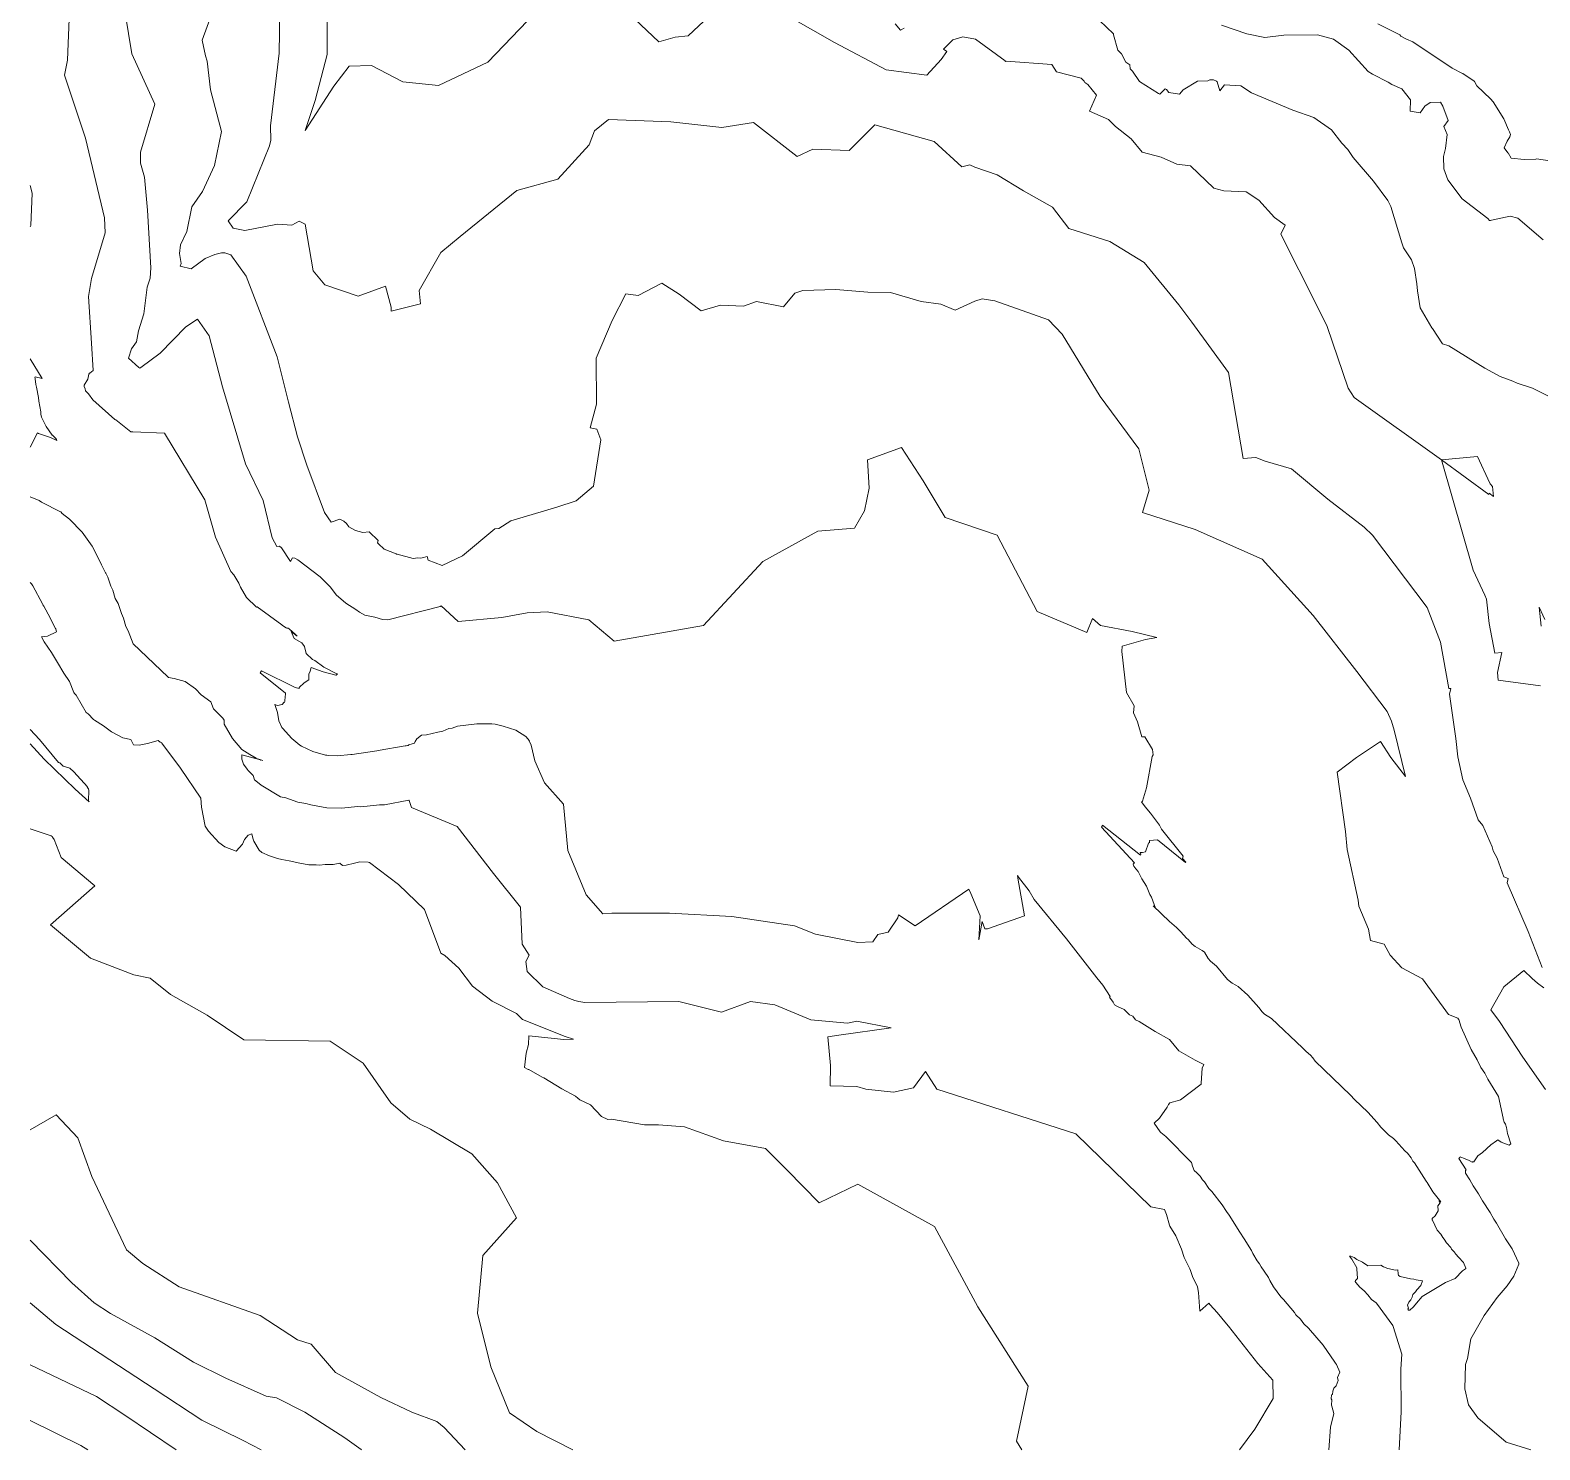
# Model space of a CAD drawing. Header units: metres. Extents: x 808187 to 810032, y 9155685 to 9157080.
# Drawn here: x 808188.4 to 808596.5, y 9155687.6 to 9156071.3 of the extents above; entities that cross this region are included whole.
import ezdxf

# ---------------------------------------------------------------- set-up
doc = ezdxf.new("R2010")
doc.units = ezdxf.units.M
doc.layers.add('C-TOPO-MAJR', color=9, linetype='Continuous')

msp = doc.modelspace()

# ---------------------------------------------------------------- linework, layer by layer
at = {"layer": 'C-TOPO-MAJR', "color": 9, "linetype": 'Continuous', "lineweight": 5}
for points, elevation in [([(808324.97, 9156076.15), (808312.08, 9156062.71), (808298.76, 9156056.38), (808289.08, 9156057.37), (808280.61, 9156061.79), (808274.64, 9156061.57), (808270.51, 9156056.17), (808262.72, 9156044.26), (808265.39, 9156052.33), (808268.62, 9156064.78), (808268.64, 9156083.08)], 2850), ([(808558.45, 9155687.58), (808559.01, 9155697.88), (808558.9, 9155709.41), (808559.2, 9155713.46), (808556.85, 9155720.88), (808556.83, 9155721.03), (808556.78, 9155721.19), (808552.37, 9155727.18), (808552.23, 9155727.33), (808551.02, 9155728.17), (808550.98, 9155728.24), (808550.02, 9155729.46), (808548.99, 9155730.55), (808548.96, 9155730.59), (808547.81, 9155731.58), (808546.78, 9155732.82), (808546.77, 9155732.83), (808546.53, 9155733.12), (808546.66, 9155733.31), (808547.17, 9155733.89), (808547.02, 9155736.49), (808547.02, 9155736.77), (808545.65, 9155739.09), (808545.06, 9155739.91), (808545.36, 9155739.95), (808546.28, 9155739.61), (808547.04, 9155739.06), (808548.58, 9155738.34), (808550.03, 9155737.28), (808553.5, 9155737.46), (808554.25, 9155737.01), (808555.39, 9155736.59), (808557.5, 9155736.11), (808558.14, 9155736.2), (808558.21, 9155735.17), (808558.3, 9155734.68), (808558.72, 9155734.47), (808561.55, 9155733.84), (808562.44, 9155733.73), (808563.1, 9155733.52), (808564.78, 9155733.28), (808564.3, 9155732.02), (808563.22, 9155730.79), (808562.92, 9155730.25), (808562.17, 9155729.58), (808562, 9155728.83), (808561.6, 9155728.09), (808561.12, 9155727.49), (808560.76, 9155726.67), (808560.99, 9155725.85), (808560.77, 9155725.56), (808561.01, 9155725.3), (808561.32, 9155725.32), (808562.37, 9155726.23), (808563.15, 9155727.25), (808564.67, 9155728.98), (808570.95, 9155732.78), (808573.58, 9155733.91), (808575.59, 9155735.95), (808576.41, 9155736.51), (808576.46, 9155736.6), (808576.47, 9155736.62), (808576.47, 9155736.64), (808576.45, 9155736.66), (808575.88, 9155738.2), (808575.81, 9155738.32), (808575.71, 9155738.41), (808574.65, 9155739.48), (808573.62, 9155740.63), (808573.47, 9155740.91), (808572.57, 9155741.83), (808572.4, 9155742.23), (808571.29, 9155743.51), (808570.66, 9155744.51), (808570.27, 9155745), (808569.7, 9155745.83), (808568.73, 9155746.92), (808567.49, 9155749.66), (808567.43, 9155749.77), (808567.43, 9155750.15), (808568.19, 9155750.8), (808569, 9155752.15), (808568.88, 9155753.57), (808569.52, 9155754.35), (808569.47, 9155754.44), (808569.45, 9155754.5), (808569.38, 9155754.63), (808569.37, 9155754.7), (808569.31, 9155754.75), (808569.36, 9155754.75), (808569.23, 9155754.87), (808569.73, 9155754.57), (808567.6, 9155757.36), (808566, 9155759.87), (808565.74, 9155760.19), (808562.61, 9155765.14), (808562.2, 9155765.63), (808561.67, 9155766.52), (808560.68, 9155767.75), (808560.03, 9155768.42), (808557.59, 9155771.07), (808556.89, 9155771.72), (808555.61, 9155772.71), (808553.54, 9155774.83), (808552.56, 9155776.1), (808550.02, 9155778.84), (808546.37, 9155782.24), (808545.33, 9155783.41), (808535.78, 9155792.65), (808535.17, 9155793.54), (808534.48, 9155794.22), (808533.28, 9155795.22), (808532.3, 9155796.23), (808523.96, 9155804.17), (808522.05, 9155805.37), (808521.39, 9155805.94), (808520.57, 9155807.16), (808517.53, 9155810.46), (808514.9, 9155812.84), (808514.33, 9155813.22), (808513.36, 9155813.76), (808512.09, 9155814.74), (808509.06, 9155818.3), (808507.49, 9155819.63), (808506.84, 9155820.36), (808505.8, 9155822.07), (808505.19, 9155822.57), (808503.31, 9155823.6), (808502.55, 9155824.29), (808501.41, 9155825.52), (808501, 9155825.87), (808500.21, 9155826.67), (808499.33, 9155827.72), (808498.29, 9155828.76), (808496.42, 9155830.35), (808491.96, 9155834.6), (808492.62, 9155834.03), (808491.49, 9155836.96), (808491.03, 9155837.7), (808490.13, 9155839.9), (808488.9, 9155841.92), (808487.91, 9155843.91), (808487.29, 9155844.65), (808486.78, 9155845.36), (808486.64, 9155845.61), (808486.56, 9155845.92), (808486.69, 9155846.13), (808486.83, 9155846.18), (808486.96, 9155846.28), (808478.04, 9155855.89), (808478.27, 9155856.38), (808478.28, 9155856.4), (808488.57, 9155848.34), (808488.61, 9155848.55), (808488.48, 9155849.08), (808489.09, 9155849.07), (808489.87, 9155849.21), (808490.72, 9155851.53), (808490.93, 9155851.79), (808490.99, 9155852.26), (808493.14, 9155852.49), (808500.71, 9155846.3), (808500.82, 9155846.43), (808499.89, 9155847.43), (808500.08, 9155848.04), (808494.25, 9155855.39), (808493.67, 9155856.42), (808491.24, 9155859.71), (808489.79, 9155861.39), (808488.79, 9155862.77), (808488.9, 9155862.77), (808489.12, 9155862.92), (808490.17, 9155866.54), (808491.73, 9155874.99), (808491.96, 9155875.42), (808491.77, 9155876.92), (808489.7, 9155880.32), (808488.93, 9155880.32), (808487.76, 9155884.41), (808486.66, 9155886.77), (808486.87, 9155888.7), (808484.79, 9155892.33), (808483.46, 9155903.4), (808483.55, 9155904.83), (808489.91, 9155906.59), (808492.92, 9155907.2), (808486.29, 9155908.77), (808477.69, 9155910.45), (808475.55, 9155912.34), (808474.01, 9155908.51), (808460.58, 9155914.19), (808449.81, 9155934.85), (808435.73, 9155939.62), (808429.82, 9155949.54), (808423.96, 9155958.54), (808414.77, 9155955.18), (808415.21, 9155947.54), (808413.96, 9155941.38), (808411.22, 9155936.69), (808401.31, 9155935.95), (808386.4, 9155927.7), (808370.4, 9155910.44), (808346.23, 9155906.17), (808339.43, 9155911.92), (808328.12, 9155914.11), (808322.75, 9155913.87), (808315.85, 9155912.58), (808304.05, 9155911.53), (808299.44, 9155915.68), (808299.17, 9155915.57), (808285.07, 9155911.93), (808283.59, 9155912.07), (808281.52, 9155912.65), (808278.88, 9155913.16), (808277.41, 9155914), (808276.41, 9155914.7), (808273.69, 9155916.4), (808271.13, 9155918.68), (808269.54, 9155920.76), (808266.74, 9155923.6), (808260.69, 9155928.2), (808259.95, 9155928.65), (808259.3, 9155928.73), (808258.72, 9155927.67), (808256.28, 9155931.44), (808255.78, 9155931.82), (808255.04, 9155931.72), (808253.79, 9155934.11), (808251.38, 9155944.19), (808246.62, 9155954.11), (808240.34, 9155974.94), (808236.73, 9155988.75), (808233.57, 9155993.2), (808230.43, 9155991.15), (808223.52, 9155984.01), (808218.32, 9155980.17), (808218.06, 9155980.01), (808217.77, 9155980.17), (808214.95, 9155982.63), (808214.94, 9155982.64), (808215.81, 9155985.24), (808217.15, 9155987.09), (808217.67, 9155990.08), (808219.1, 9155994.66), (808219.98, 9156001.89), (808220.8, 9156004.34), (808220.99, 9156007.08), (808220.13, 9156022.68), (808219.26, 9156031.56), (808218.21, 9156035.37), (808218.23, 9156038.33), (808222.09, 9156051.31), (808215.86, 9156064.98), (808213.28, 9156080.97)], 2880), ([(808594.1, 9155687.58), (808587.42, 9155689.65), (808579.72, 9155696.25), (808577.17, 9155699.76), (808576.21, 9155704.04), (808576.39, 9155710.63), (808576.9, 9155712.24), (808577.83, 9155717.59), (808581.46, 9155723.9), (808584.93, 9155728.76), (808587.63, 9155731.88), (808589.44, 9155734.51), (808590.78, 9155737.8), (808590.82, 9155737.99), (808588.97, 9155741.94), (808587.19, 9155744.64), (808584.82, 9155748.81), (808584.05, 9155749.95), (808583.08, 9155751.7), (808581, 9155754.85), (808579.87, 9155756.82), (808578.45, 9155758.93), (808577.53, 9155760.58), (808576.44, 9155762.36), (808576.38, 9155763.09), (808576.45, 9155763.15), (808576.55, 9155763.26), (808574.56, 9155766.36), (808574.83, 9155766.62), (808574.96, 9155766.82), (808575.88, 9155766.38), (808577.4, 9155765.77), (808578.21, 9155765.37), (808578.32, 9155765.41), (808578.53, 9155765.46), (808578.63, 9155765.42), (808579.75, 9155767.05), (808580.96, 9155767.94), (808583.27, 9155769.98), (808584.82, 9155771.12), (808585.16, 9155771.33), (808586.02, 9155770.78), (808588.17, 9155769.91), (808588.68, 9155770.28), (808587.71, 9155773.13), (808587.47, 9155774.73), (808587.18, 9155775.64), (808586.83, 9155776.19), (808586.56, 9155777.03), (808586.56, 9155777.22), (808585.35, 9155783.08), (808582.42, 9155787.79), (808581.6, 9155789.38), (808580.54, 9155790.91), (808579.57, 9155792.97), (808577.94, 9155795.83), (808575.25, 9155801.86), (808574.59, 9155803.9), (808574.5, 9155803.95), (808574.34, 9155804.29), (808571.83, 9155805.25), (808564.78, 9155814.94), (808559.18, 9155817.91), (808556.05, 9155821.25), (808554.45, 9155824.29), (808550.76, 9155825.27), (808550.17, 9155828.34), (808547.56, 9155834.52), (808547.36, 9155836.2), (808544.38, 9155849.86), (808543.99, 9155854.68), (808541.72, 9155870.73), (808546.94, 9155874.72), (808553.45, 9155879.05), (808556.24, 9155874.72), (808560.16, 9155869.55), (808557.07, 9155882.12), (808556.39, 9155884.56), (808555.24, 9155887.16), (808546.99, 9155897.97), (808535.23, 9155913.1), (808521.41, 9155928.3), (808503.35, 9155936.35), (808489.07, 9155940.95), (808490.86, 9155946.96), (808488.09, 9155958.13), (808477.6, 9155972.31), (808467.38, 9155989.12), (808463.66, 9155993.07), (808449.15, 9155998.17), (808445.69, 9155998.7), (808443.73, 9155998.05), (808438.45, 9155995.61), (808434.52, 9155997.28), (808429.22, 9155997.97), (808420.92, 9156000.45), (808414.86, 9156000.49), (808406.19, 9156001.25), (808397.21, 9156000.97), (808395.1, 9156000.27), (808392.05, 9155996.56), (808384.77, 9155997.95), (808381.21, 9155996.73), (808375.04, 9155997.04), (808369.77, 9155995.5), (808363.79, 9156000), (808359.14, 9156002.99), (808352.76, 9155999.59), (808349.39, 9156000.05), (808345.67, 9155992.82), (808341.4, 9155982.67), (808341.49, 9155970.21), (808339.77, 9155963.86), (808341.54, 9155963.45), (808342.68, 9155960.6), (808340.65, 9155948.08), (808336.01, 9155944.1), (808330.71, 9155942.42), (808318.35, 9155938.7), (808315.07, 9155936.67), (808314, 9155936.56), (808305.24, 9155929.24), (808299.78, 9155926.59), (808295.97, 9155928.05), (808295.66, 9155929.03), (808294.32, 9155928.74), (808293.85, 9155928.58), (808293.17, 9155928.66), (808291.88, 9155928.54), (808287.56, 9155929.69), (808287.4, 9155929.7), (808287.31, 9155929.74), (808284.05, 9155931.03), (808282.54, 9155932.48), (808282.3, 9155932.78), (808282.43, 9155933.38), (808280.01, 9155935.77), (808278.27, 9155935.51), (808276.31, 9155936.06), (808274.52, 9155937.12), (808273.92, 9155937.97), (808273.19, 9155938.64), (808273.16, 9155938.63), (808272.1, 9155939.15), (808269.78, 9155938.35), (808267.96, 9155940.97), (808263.13, 9155953.71), (808260.62, 9155961.45), (808258.23, 9155970.75), (808255.17, 9155983.04), (808246.73, 9156004.88), (808242.66, 9156010.58), (808240.99, 9156011.14), (808240.11, 9156011.17), (808238.29, 9156010.74), (808235.64, 9156009.57), (808231.88, 9156006.85), (808228.94, 9156007.52), (808229.15, 9156008.3), (808228.72, 9156010.94), (808228.98, 9156013.29), (808230.77, 9156016.87), (808232.07, 9156023.62), (808234.98, 9156027.77), (808238.22, 9156034.71), (808240.1, 9156043.99), (808237.11, 9156055.22), (808236.25, 9156062.97), (808235.74, 9156064.43), (808234.91, 9156068.63), (808239.28, 9156080.78)], 2870), ([(808596.66, 9155894.08), (808585.25, 9155895.59), (808585.03, 9155897.66), (808586.24, 9155903.09), (808584.35, 9155902.97), (808582.83, 9155910.96), (808582.07, 9155917.54), (808581.65, 9155918.63), (808578.46, 9155925.35), (808569.95, 9155955.16), (808546.28, 9155972.08), (808544.69, 9155974.54), (808538.96, 9155991.23), (808536.31, 9155996.71), (808526.49, 9156016.15), (808527.69, 9156018.66), (808524.76, 9156020.69), (808520.5, 9156025.35), (808517.13, 9156027.6), (808511.1, 9156027.94), (808508.35, 9156028.64), (808502.09, 9156034.65), (808498.32, 9156035.14), (808494.15, 9156037.05), (808488.97, 9156038.34), (808486.02, 9156041.99), (808481.76, 9156045.27), (808479.88, 9156047.18), (808474.73, 9156049.42), (808476.62, 9156053.76), (808474.26, 9156056.65), (808473.52, 9156057.23), (808473.31, 9156057.57), (808472.52, 9156058.34), (808465.79, 9156060.09), (808464.6, 9156062.09), (808452.23, 9156062.95), (808452.07, 9156062.91), (808451.98, 9156062.97), (808451.92, 9156063.04), (808443.91, 9156068.89), (808440.48, 9156069.54), (808437.82, 9156068.68), (808435.24, 9156066.2), (808436.18, 9156065.56), (808434.63, 9156063.41), (808430.75, 9156059.2), (808419.81, 9156060.62), (808405.78, 9156068.01), (808388.27, 9156078.04)], 2850), ([(808539.44, 9155687.58), (808539.91, 9155693.66), (808540.77, 9155697.42), (808540.27, 9155699.42), (808540.14, 9155699.67), (808540.23, 9155701.11), (808540.1, 9155701.37), (808540.18, 9155702.4), (808540.48, 9155702.57), (808540.55, 9155703.47), (808540.76, 9155704.21), (808541.42, 9155704.86), (808541.99, 9155706.31), (808541.8, 9155707.09), (808542.42, 9155708.61), (808541.53, 9155710.66), (808541.29, 9155710.98), (808541.04, 9155711.27), (808537.88, 9155715.86), (808533.94, 9155720.43), (808532.72, 9155721.64), (808531.77, 9155722.92), (808530.56, 9155724.07), (808530.13, 9155724.69), (808527.2, 9155728.2), (808526.47, 9155728.94), (808524.45, 9155731.64), (808523.47, 9155733.33), (808523.11, 9155734.14), (808521.99, 9155735.91), (808521.12, 9155737.02), (808520.69, 9155737.81), (808520.09, 9155738.65), (808518.88, 9155740.65), (808518.53, 9155741.42), (808516.55, 9155744.61), (808515.35, 9155746.38), (808512.5, 9155751.04), (808511.78, 9155752), (808510.62, 9155753.84), (808507.82, 9155757.4), (808507.04, 9155758.23), (808505.81, 9155759.98), (808505.3, 9155760.56), (808504.66, 9155761.53), (808503.75, 9155762.48), (808503.05, 9155763.1), (808502.57, 9155764.23), (808502.34, 9155765.24), (808495.37, 9155772.23), (808494.06, 9155773.33), (808493.9, 9155773.5), (808492.23, 9155775.87), (808493.67, 9155777.27), (808495.71, 9155780.17), (808496.11, 9155780.93), (808496.48, 9155781.42), (808499.12, 9155782.12), (808499.33, 9155782.15), (808504.97, 9155786.45), (808504.94, 9155786.72), (808505.2, 9155790.72), (808505.69, 9155791.72), (808503.36, 9155792.87), (808498.86, 9155795.4), (808496.42, 9155798.52), (808492.47, 9155800.63), (808488.16, 9155803.37), (808487.2, 9155803.79), (808486.5, 9155804.82), (808485.54, 9155805.12), (808484.13, 9155806.58), (808482.36, 9155807.39), (808481.55, 9155807.89), (808481.12, 9155808.62), (808480.15, 9155809.91), (808480.3, 9155810.15), (808478.38, 9155813.16), (808476.76, 9155815.18), (808468.54, 9155825.74), (808459.77, 9155836.36), (808458.46, 9155838.64), (808455.56, 9155842.35), (808455.28, 9155842.85), (808455.34, 9155842.08), (808457.17, 9155831.89), (808447.2, 9155828.43), (808446.49, 9155828.45), (808445.77, 9155830.38), (808444.8, 9155825.44), (808445.2, 9155831.92), (808442.71, 9155837.99), (808442.1, 9155839.16), (808427.65, 9155829.22), (808423.16, 9155832.19), (808422.95, 9155831.42), (808420.36, 9155827.51), (808417.57, 9155826.85), (808416.18, 9155824.92), (808412.15, 9155824.72), (808400.69, 9155826.99), (808395.02, 9155829.19), (808378.03, 9155831.7), (808361.22, 9155832.64), (808345.64, 9155832.62), (808343.2, 9155832.44), (808338.72, 9155837.64), (808333.74, 9155849.61), (808332.54, 9155862.11), (808327.45, 9155867.84), (808324.83, 9155873.82), (808323.79, 9155878.09), (808323.24, 9155879.25), (808323.33, 9155879.24), (808322.36, 9155880.41), (808319.69, 9155882.09), (808316.23, 9155883.21), (808314.12, 9155883.72), (808313.16, 9155883.83), (808309.08, 9155883.81), (808303.92, 9155883.18), (808302.48, 9155882.63), (808301.59, 9155882.53), (808299.95, 9155881.87), (808298.54, 9155881.61), (808295.55, 9155880.83), (808294.2, 9155880.8), (808292.9, 9155879.77), (808292.42, 9155879.05), (808292.23, 9155878.59), (808290.75, 9155878.12), (808290.61, 9155878.02), (808290.53, 9155877.94), (808290.39, 9155877.94), (808290.06, 9155877.92), (808290.01, 9155877.89), (808289.76, 9155877.9), (808282.49, 9155876.66), (808282.07, 9155876.54), (808275.44, 9155875.55), (808275.03, 9155875.54), (808271.33, 9155875.22), (808269, 9155875.28), (808268.6, 9155875.36), (808268.17, 9155875.4), (808264.82, 9155876.32), (808261.76, 9155877.76), (808261.24, 9155878.09), (808259.12, 9155879.84), (808256.57, 9155882.64), (808256.45, 9155882.85), (808255.63, 9155884.66), (808255.27, 9155886.85), (808254.54, 9155889.07), (808255.2, 9155888.79), (808256.51, 9155889.09), (808256.7, 9155889.2), (808256.72, 9155889.21), (808256.89, 9155889.54), (808256.92, 9155889.68), (808257.14, 9155889.59), (808257.17, 9155889.58), (808257.2, 9155889.93), (808257.25, 9155890.13), (808257.44, 9155891.97), (808257.43, 9155892.1), (808250.53, 9155897.63), (808250.88, 9155898.16), (808260.01, 9155893.68), (808261.05, 9155893.35), (808261.07, 9155893.52), (808261.06, 9155893.66), (808262.41, 9155894.91), (808263.7, 9155895.7), (808263.7, 9155897.23), (808264.11, 9155898.1), (808264.3, 9155899.05), (808267.61, 9155897.85), (808271.04, 9155896.97), (808271.14, 9155896.96), (808271.41, 9155897.28), (808271.43, 9155897.31), (808271.12, 9155897.41), (808267.73, 9155899.1), (808265.37, 9155900.95), (808264.7, 9155901.26), (808263, 9155902.87), (808262.53, 9155904.77), (808261.8, 9155905.73), (808259.75, 9155906.87), (808258.9, 9155908.78), (808260.53, 9155907.51), (808260.49, 9155907.57), (808260.1, 9155907.99), (808258.43, 9155909.48), (808258.11, 9155909.66), (808257.73, 9155909.71), (808257.56, 9155909.75), (808256.55, 9155910.43), (808256.38, 9155910.6), (808249.7, 9155915.41), (808249.54, 9155915.34), (808246.83, 9155917.94), (808245.27, 9155920.73), (808244.75, 9155921.88), (808243.47, 9155924.13), (808242.6, 9155925.03), (808238.44, 9155934.26), (808235.59, 9155944.4), (808224.65, 9155962.37), (808216.11, 9155962.77), (808215.62, 9155962.76), (808211.53, 9155965.96), (808211.22, 9155966.09), (808205.28, 9155971.41), (808204.1, 9155972.99), (808203.35, 9155973.87), (808203.22, 9155974.42), (808203, 9155974.99), (808202.96, 9155975.34), (808203.94, 9155977.02), (808204.21, 9155978.34), (808204.44, 9155978.59), (808204.49, 9155978.66), (808205.37, 9155979.32), (808204.92, 9155986.69), (808204.12, 9155999.31), (808204.99, 9156004.21), (808208.68, 9156016.51), (808208.46, 9156020.6), (808203.36, 9156042.12), (808197.63, 9156059.15), (808198.51, 9156063.21), (808198.97, 9156076.64)], 2890), ([(808597.09, 9155817.97), (808593.34, 9155827.73), (808587.62, 9155840.81), (808587.95, 9155841.99), (808586.75, 9155842.51), (808584.94, 9155847.48), (808583.92, 9155849.49), (808583.6, 9155850.57), (808581.1, 9155856.35), (808579.78, 9155857.86), (808577.78, 9155863.71), (808575.65, 9155868.73), (808574.29, 9155874.91), (808573.75, 9155879.83), (808572.11, 9155891.86), (808572.46, 9155893.41), (808571.92, 9155893.38), (808569.65, 9155905.89), (808566.07, 9155915.26), (808551.26, 9155934.83), (808548.99, 9155937), (808539.22, 9155944.54), (808529.4, 9155952.72), (808522.22, 9155954.8), (808519.69, 9155955.81), (808516.25, 9155955.53), (808512.33, 9155978.84), (808502.41, 9155992.36), (808498.92, 9155997.05), (808489.57, 9156008.52), (808480.26, 9156014.2), (808469.18, 9156017.69), (808464.74, 9156023.45), (808456.92, 9156027.88), (808449.82, 9156032.2), (808443.74, 9156034.27), (808442.44, 9156034.92), (808440.28, 9156034.36), (808432.72, 9156041.24), (808416.72, 9156045.72), (808409.82, 9156038.84), (808399.96, 9156039.17), (808395.75, 9156037.2), (808383.88, 9156046.41), (808375.38, 9156045), (808361.61, 9156046.59), (808344.68, 9156047.18), (808340.92, 9156044.16), (808339.53, 9156040.36), (808330.99, 9156031.09), (808319.95, 9156028.04), (808304.62, 9156015.55), (808299.38, 9156011.22), (808293.53, 9156001), (808293.91, 9155997.36), (808286.01, 9155995.39), (808285.97, 9155996.5), (808284.4, 9156002.13), (808277.02, 9155999.42), (808268.03, 9156002.48), (808264.87, 9156006.28), (808262.72, 9156018.94), (808261.1, 9156019.7), (808259.07, 9156018.65), (808255.27, 9156018.9), (808246.42, 9156017.16), (808243.22, 9156017.78), (808241.94, 9156019.76), (808246.97, 9156024.93), (808253.08, 9156040.04), (808253.39, 9156041.59), (808253.33, 9156045.48), (808255.73, 9156065.12), (808255.86, 9156076.44)], 2860), ([(808371.95, 9156075.16), (808366.28, 9156069.82), (808362.73, 9156069.49), (808358.37, 9156068.19), (808351.86, 9156074.35)], 2850), ([(808600.48, 9155971.59), (808595.63, 9155974.06), (808594.54, 9155974.52), (808590.38, 9155975.87), (808589.17, 9155976.46), (808585.75, 9155977.75), (808581.59, 9155980.01), (808571.92, 9155986.04), (808570.22, 9155986.54), (808567.48, 9155990.72), (808567.34, 9155990.88), (808564.11, 9155996.26), (808563.41, 9156000.89), (808563.25, 9156002.81), (808562.6, 9156006.9), (808561.82, 9156009.28), (808559.68, 9156012.53), (808559.15, 9156013.82), (808556.24, 9156023.64), (808555.42, 9156025.26), (808551.54, 9156030.5), (808546.01, 9156036.93), (808544.62, 9156039.07), (808543, 9156040.77), (808540.14, 9156044.4), (808535.4, 9156047.75), (808529.69, 9156049.74), (808518.55, 9156054.36), (808515.69, 9156056.3), (808511.29, 9156056.55), (808510, 9156054.92), (808509.3, 9156057.41), (808509.05, 9156057.59), (808508.31, 9156057.88), (808507.24, 9156057.91), (808506.78, 9156057.65), (808503.99, 9156057.58), (808500.09, 9156055.19), (808499.04, 9156054.07), (808496.16, 9156054.51), (808495.61, 9156055.26), (808495.2, 9156055.51), (808493.79, 9156054.04), (808493.38, 9156054.18), (808488.23, 9156057.47), (808486.37, 9156060.23), (808485.75, 9156060.91), (808485.64, 9156061.97), (808484.59, 9156062.72), (808483.39, 9156064.92), (808482.42, 9156065.91), (808481.26, 9156070.12), (808481.22, 9156070.23), (808481.21, 9156070.31), (808477.47, 9156073.92)], 2840), ([(808424.62, 9156071.85), (808423.68, 9156071.33), (808422.23, 9156073.04)], 2840), ([(808510.47, 9156072.67), (808517.26, 9156070.38), (808522.14, 9156069.34), (808527.3, 9156069.95), (808536.37, 9156070.09), (808540.72, 9156068.94), (808544.84, 9156065.9), (808550.13, 9156060.17), (808551.22, 9156059.4), (808555.5, 9156057.29), (808556.47, 9156056.64), (808559.16, 9156055.49), (808561.49, 9156052.53), (808561.46, 9156049.44), (808564.16, 9156048.97), (808565.36, 9156050.75), (808566.87, 9156051.77), (808569.62, 9156051.83), (808570.26, 9156050.81), (808571.7, 9156046.96), (808570.57, 9156045.31), (808571.44, 9156043.17), (808571.03, 9156039.33), (808570.45, 9156037.18), (808570.55, 9156033.89), (808571.61, 9156030.92), (808575.52, 9156025.75), (808582.45, 9156020.43), (808582.89, 9156019.87), (808583.13, 9156019.86), (808583.45, 9156019.96), (808588.44, 9156021.06), (808590.57, 9156020.5), (808597.42, 9156014.64)], 2830), ([(808599.83, 9156035.89), (808595.57, 9156036.56), (808595.44, 9156036.43), (808592.24, 9156036.38), (808588.76, 9156036.7), (808587.89, 9156038.16), (808587.86, 9156038.18), (808586.85, 9156039.49), (808586.86, 9156039.52), (808586.87, 9156039.53), (808587.63, 9156041.36), (808588.4, 9156042.5), (808588.57, 9156043.09), (808588.32, 9156043.84), (808588.01, 9156044.43), (808586.76, 9156047.35), (808583.86, 9156051.99), (808583.12, 9156052.82), (808579.43, 9156056.32), (808578.81, 9156057.45), (808578.73, 9156057.52), (808575.68, 9156059.6), (808575.63, 9156059.62), (808575.62, 9156059.62), (808572.82, 9156061.06), (808562.15, 9156068.19), (808560.42, 9156068.89), (808558.95, 9156069.75), (808558.65, 9156070.04), (808552.71, 9156073.05)], 2820), ([(808188.38, 9156018.15), (808188.58, 9156018.51), (808188.93, 9156027.3), (808188.38, 9156029.37)], 2900), ([(808188.38, 9155958.58), (808190.36, 9155962.51), (808190.59, 9155962.34), (808193.84, 9155961.2), (808195.62, 9155960.4), (808195.46, 9155960.65), (808195.28, 9155961), (808194.37, 9155961.83), (808194.31, 9155961.9), (808192.71, 9155964.2), (808191.47, 9155966.69), (808191.28, 9155967.51), (808191.22, 9155968.15), (808190.69, 9155971.01), (808190.63, 9155972.07), (808190.09, 9155974.85), (808189.87, 9155975.54), (808189.7, 9155977.13), (808189.7, 9155977.16), (808189.66, 9155977.41), (808189.69, 9155977.61), (808191.61, 9155977.16), (808188.38, 9155982.45)], 2900), ([(808515.32, 9155687.58), (808519.44, 9155693.13), (808524.42, 9155701.45), (808524.33, 9155706.37), (808520.22, 9155710.88), (808512.33, 9155720.99), (808511.77, 9155721.6), (808509.3, 9155724.73), (808507.38, 9155726.75), (808507.36, 9155726.78), (808507, 9155727.21), (808504.58, 9155725.1), (808504.25, 9155730.09), (808503.96, 9155731.62), (808503.86, 9155731.89), (808502.72, 9155734.17), (808502.07, 9155736.07), (808501.84, 9155736.46), (808500.37, 9155739.53), (808499.65, 9155741.85), (808498.06, 9155745.41), (808496.49, 9155748.02), (808496.37, 9155748.31), (808495.6, 9155751.2), (808495.07, 9155752.51), (808491.37, 9155753.3), (808471.1, 9155773.02), (808433.51, 9155785.09), (808430.45, 9155789.81), (808427.19, 9155785.41), (808421.79, 9155784.24), (808414.28, 9155785.04), (808411.84, 9155785.75), (808404.68, 9155785.99), (808404.72, 9155791.5), (808404, 9155799.24), (808406.96, 9155799.68), (808421.17, 9155801.68), (808411.88, 9155803.48), (808409.35, 9155802.93), (808399.41, 9155803.84), (808389.64, 9155807.88), (808383.07, 9155808.79), (808375.24, 9155805.9), (808363.75, 9155808.77), (808338.34, 9155808.53), (808336.68, 9155808.8), (808335.61, 9155809.07), (808334.18, 9155809.54), (808327, 9155812.74), (808322.77, 9155816.91), (808322.36, 9155819.56), (808323.25, 9155821.28), (808321.41, 9155824.29), (808320.89, 9155834.31), (808313.63, 9155843.41), (808303.78, 9155856.08), (808291.45, 9155861.2), (808290.8, 9155863.14), (808290.76, 9155863.17), (808284.15, 9155861.9), (808282.8, 9155861.92), (808277.72, 9155861.36), (808276.82, 9155861.44), (808272.66, 9155861), (808268.56, 9155861.08), (808264.28, 9155861.9), (808262.9, 9155862.3), (808260.73, 9155862.65), (808257.52, 9155863.78), (808256.07, 9155864.05), (808250.78, 9155867.29), (808249.8, 9155868.03), (808249.06, 9155868.7), (808248.64, 9155869.82), (808248, 9155870.45), (808247.34, 9155871.21), (808247.07, 9155871.61), (808246.01, 9155872.95), (808245.59, 9155874.24), (808245.55, 9155875.47), (808250.3, 9155874.14), (808250.27, 9155874.15), (808250.74, 9155874.03), (808250.74, 9155874.03), (808250.76, 9155874.03), (808250.76, 9155874.03), (808250.65, 9155874.07), (808251.28, 9155873.9), (808248.75, 9155874.69), (808249.45, 9155874.58), (808247.72, 9155875.52), (808245.56, 9155876.92), (808243.04, 9155879.86), (808240.81, 9155883.73), (808240.82, 9155884.78), (808240.46, 9155885.32), (808237.98, 9155887.86), (808237.25, 9155889.79), (808234.6, 9155891.7), (808233.05, 9155893.3), (808230.27, 9155895.29), (808227.27, 9155896.08), (808225.78, 9155896.35), (808225.64, 9155896.46), (808225.56, 9155896.57), (808216.2, 9155905.44), (808214.86, 9155908.99), (808214.23, 9155910.15), (808213.62, 9155912.39), (808213.09, 9155913.61), (808212.19, 9155916.36), (808211.36, 9155917.71), (808210.68, 9155920), (808210.15, 9155921.01), (808209.39, 9155923.45), (808208.8, 9155924.57), (808208.72, 9155924.67), (808207.65, 9155926.85), (808207.65, 9155926.85), (808207.62, 9155926.9), (808205.15, 9155931.86), (808202.39, 9155935.65), (808199.02, 9155939.18), (808197.01, 9155940.64), (808196.64, 9155941.09), (808196.63, 9155941.1), (808196.58, 9155941.14), (808191.44, 9155943.73), (808190.83, 9155944.22), (808188.38, 9155945.23)], 2900), ([(808188.38, 9155922), (808188.43, 9155921.96), (808188.71, 9155921.68), (808189.13, 9155921.13), (808191.67, 9155916.25), (808191.76, 9155916.11), (808191.76, 9155916.11), (808191.82, 9155915.98), (808192.07, 9155915.67), (808193.75, 9155912.49), (808193.77, 9155912.41), (808195.24, 9155909.61), (808195.24, 9155909.61), (808195.39, 9155909.37), (808195.33, 9155909.45), (808195.34, 9155909.42), (808195.34, 9155909.42), (808195.34, 9155909.42), (808195.34, 9155909.42), (808195.33, 9155909.42), (808195.33, 9155909.42), (808195.33, 9155909.43), (808195.33, 9155909.43), (808195.35, 9155909.39), (808195.34, 9155909.38), (808195.34, 9155909.38), (808195.48, 9155908.73), (808193.02, 9155907.5), (808191.47, 9155907.34), (808192.2, 9155906.01), (808194.18, 9155903.14), (808195.73, 9155900.41), (808197.48, 9155897.48), (808198.98, 9155895.25), (808200.16, 9155892.34), (808200.36, 9155892.05), (808200.82, 9155891.58), (808203.5, 9155886.91), (808204.01, 9155886.57), (808205.47, 9155885.01), (808205.77, 9155884.79), (808208.18, 9155883.3), (808210.39, 9155881.66), (808213.42, 9155880.08), (808215.56, 9155879.58), (808216.28, 9155878.18), (808217.85, 9155878.07), (808220.06, 9155878.49), (808222.94, 9155879.33), (808223.56, 9155878.84), (808223.89, 9155878.76), (808224, 9155878.62), (808229.03, 9155871.83), (808234.51, 9155863.73), (808234.72, 9155861.34), (808235.69, 9155856.2), (808236.58, 9155854.81), (808239.4, 9155851.72), (808241.03, 9155850.57), (808244.03, 9155849.42), (808245.82, 9155851.26), (808246.36, 9155852.58), (808247.33, 9155853.73), (808248.31, 9155854.07), (808248.53, 9155852.95), (808248.8, 9155852.11), (808250.29, 9155849.69), (808251, 9155849.06), (808253.1, 9155848.18), (808255.28, 9155847.45), (808256.43, 9155847.17), (808258.43, 9155846.83), (808261.28, 9155846.13), (808263.74, 9155845.69), (808265.65, 9155845.71), (808266.63, 9155845.62), (808268.12, 9155845.79), (808270.28, 9155845.78), (808270.31, 9155845.77), (808272.1, 9155846.15), (808272.82, 9155845.54), (808273.77, 9155845.66), (808276.01, 9155846.16), (808277.49, 9155846.56), (808279.75, 9155846.47), (808280.09, 9155846.34), (808287.93, 9155840.36), (808295, 9155833.6), (808299.36, 9155821.82), (808300.47, 9155821.22), (808304.25, 9155817.77), (808307.91, 9155812.89), (808313.3, 9155808.85), (808319.84, 9155805.52), (808321.44, 9155803.94), (808333, 9155799.34), (808335.27, 9155798.63), (808332.61, 9155798.5), (808323.22, 9155799.46), (808323.13, 9155797.17), (808322.43, 9155794.82), (808322, 9155790.89), (808322.98, 9155790.4), (808323.17, 9155790.35), (808326.77, 9155788.3), (808327.2, 9155788.15), (808332.08, 9155785.17), (808335.77, 9155783.17), (808336.46, 9155782.65), (808336.94, 9155782.19), (808339.84, 9155780.79), (808342.79, 9155777.7), (808344.58, 9155776.91), (808345.51, 9155776.97), (808354.47, 9155775.42), (808358.28, 9155775.46), (808365.22, 9155774.88), (808375.77, 9155771.1), (808387.18, 9155768.99), (808393.05, 9155763.19), (808401.64, 9155754.32), (808412.08, 9155759.38), (808432.86, 9155747.92), (808444.59, 9155726.27), (808458.14, 9155704.78), (808455, 9155689.96), (808456.46, 9155687.58)], 2910), ([(808597.82, 9155911.99), (808596.3, 9155915.4), (808596.82, 9155910.25)], 2850), ([(808188.38, 9155878.46), (808192.18, 9155874.27), (808200.52, 9155866.13), (808204.28, 9155862.75), (808204.14, 9155863.13), (808204.25, 9155865.81), (808204.12, 9155866.26), (808204.1, 9155866.29), (808203.74, 9155866.68), (808203.75, 9155866.69), (808203.83, 9155866.76), (808200.22, 9155870.84), (808199.07, 9155871.82), (808197.32, 9155872.41), (808196.37, 9155873.24), (808196.02, 9155873.39), (808190.92, 9155879.62), (808188.38, 9155882.31)], 2920), ([(808335.12, 9155687.58), (808325.3, 9155692.55), (808317.99, 9155697.55), (808312.89, 9155710), (808309.32, 9155724.5), (808310.75, 9155740.1), (808319.86, 9155750.31), (808314.75, 9155759.77), (808307.74, 9155767.56), (808296.57, 9155774.25), (808291.04, 9155776.99), (808285.84, 9155781.34), (808278.43, 9155792.1), (808269.46, 9155798.07), (808246.11, 9155798.39), (808236.2, 9155805.03), (808226.33, 9155810.68), (808220.77, 9155815.04), (808216.4, 9155815.99), (808204.71, 9155820.44), (808193.86, 9155829.45), (808205.85, 9155840.04), (808196.72, 9155847.7), (808194.88, 9155852.57), (808194.45, 9155853.21), (808194.32, 9155853.34), (808194.06, 9155853.54), (808188.38, 9155855.46)], 2920), ([(808598.02, 9155784.96), (808591.89, 9155793.7), (808585.63, 9155803.32), (808583.26, 9155806.55), (808586.8, 9155812.74), (808592.2, 9155817.17), (808594.4, 9155814.98), (808595.9, 9155813.68), (808597.61, 9155812.44)], 2860), ([(808188.38, 9155774.09), (808195.37, 9155778.1), (808201.22, 9155771.91), (808205, 9155761.5), (808214.39, 9155741.65), (808218.84, 9155737.92), (808228.67, 9155731.65), (808250.51, 9155723.87), (808260.64, 9155717.29), (808264.34, 9155716.13), (808270.91, 9155708.51), (808283.19, 9155701.71), (808291.54, 9155697.76), (808298.27, 9155695.22), (808300.28, 9155693.62), (808305.96, 9155687.58)], 2930), ([(808188.38, 9155744.25), (808199.66, 9155732.71), (808205.71, 9155727.34), (808210.13, 9155724.43), (808222.05, 9155717.85), (808232.53, 9155711.31), (808241.23, 9155706.98), (808252.13, 9155702.11), (808254.99, 9155701.65), (808262.67, 9155697.78), (808273.47, 9155690.79), (808277.87, 9155687.62), (808277.94, 9155687.58)], 2940), ([(808188.38, 9155727.35), (808195.35, 9155721.45), (808221.86, 9155704.03), (808234.79, 9155695.58), (808245.94, 9155690.06), (808250.84, 9155687.58)], 2950), ([(808188.38, 9155710.53), (808206.32, 9155701.97), (808213.99, 9155696.91), (808227.87, 9155687.58)], 2960), ([(808203.97, 9155687.58), (808202.1, 9155688.78), (808188.38, 9155695.52)], 2970)]:
    msp.add_lwpolyline(points, dxfattribs=dict(at, elevation=elevation))
at = {"layer": 'C-TOPO-MAJR', "color": 9, "linetype": 'Continuous', "lineweight": 5, "elevation": 2850}
msp.add_lwpolyline([(808582.78, 9155946.19), (808583.94, 9155945.29), (808583.67, 9155947.96), (808583.08, 9155948.71), (808582.96, 9155948.88), (808579.63, 9155956.08), (808569.95, 9155955.16), (808582.75, 9155945.83), (808582.78, 9155946.19)], close=True, dxfattribs=at)

doc.saveas('drawing.dxf')
